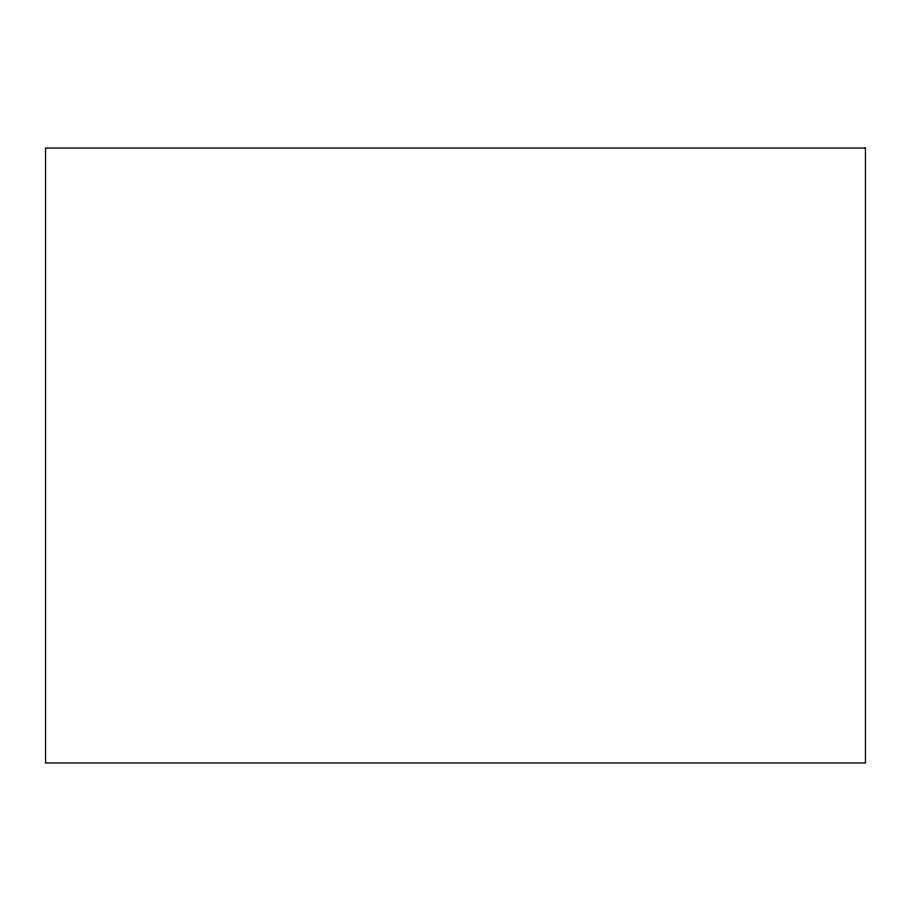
<?xml version="1.0" encoding="UTF-8"?>
<svg xmlns="http://www.w3.org/2000/svg" width="911" height="911" viewBox="0 0 911 911"><rect width="100%" height="100%" fill="white"/><g stroke="black" fill="none" stroke-linecap="round" stroke-linejoin="round"><path stroke-width="1.37" d="M865.45 148.037L45.55 148.037L45.55 762.962L865.45 762.962L865.45 148.037"/></g></svg>
